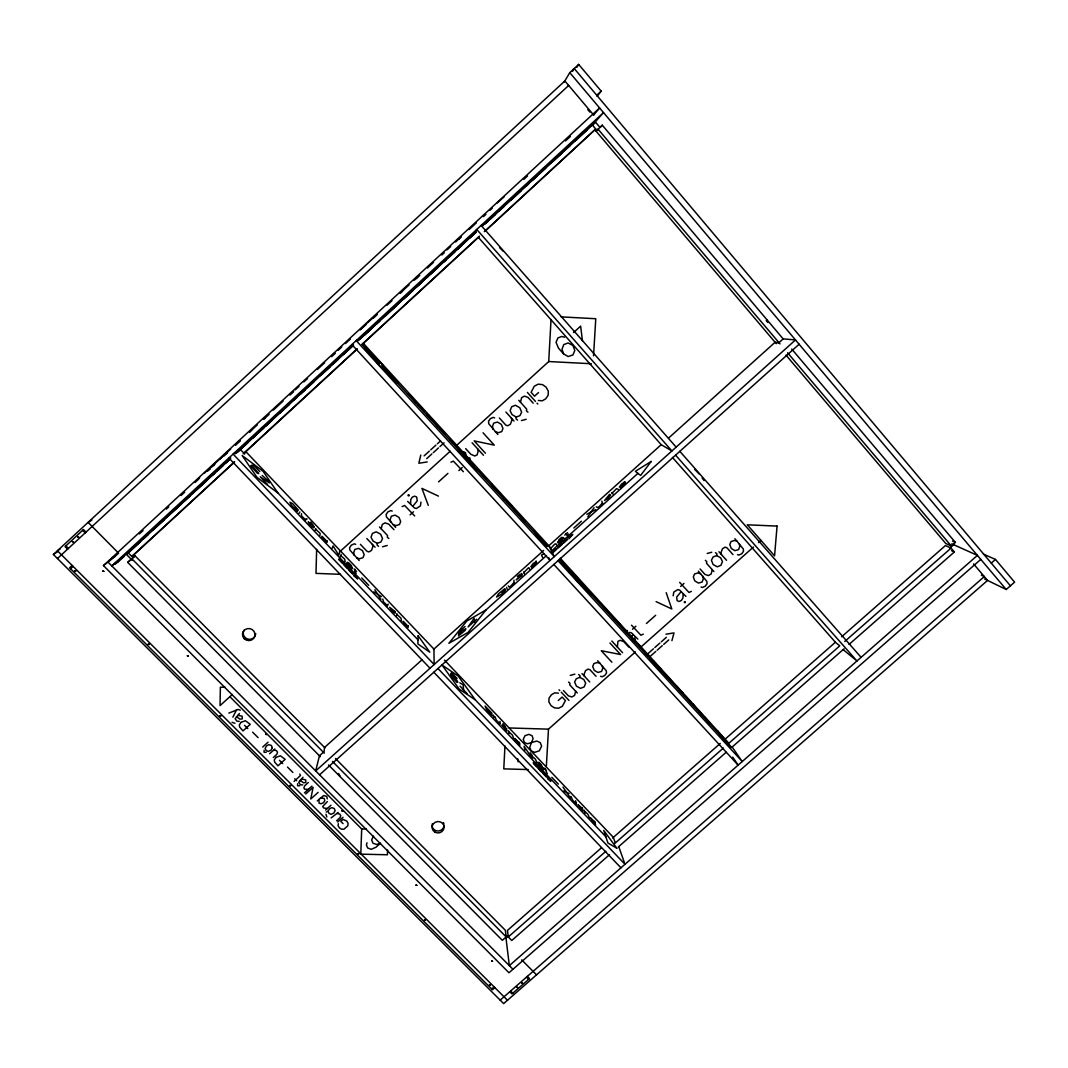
<?xml version="1.0" encoding="UTF-8"?>
<svg xmlns="http://www.w3.org/2000/svg" width="1068" height="1068" viewBox="0 0 1068 1068"><rect width="100%" height="100%" fill="white"/><g stroke="black" fill="none" stroke-linecap="round" stroke-linejoin="round"><path stroke-width="1.5" d="M264.103 750.217L264.076 752.286L266.212 752.326M297.612 783.725L297.585 785.768L299.694 785.808M316.649 549.406L315.981 573.382L340.478 574.33M410.606 503.856L410.726 499.677L412.235 497.194L414.584 496.166L416.667 497.007L417.241 500.812L412.849 506.272M229.874 696.696L361.678 828.942L360.797 854.16L387.404 854.76L387.591 850.048M424.183 411.661L424.837 411.447M504.977 745.918L503.776 768.88L528.219 769.561M456.356 445.623L548.725 361.545L551.035 319.572M546.322 766.784L548.485 729.15L635.46 651.88M634.859 640.787L635.1 636.795M593.541 355.764L595.77 318.731L561.114 316.876M683.16 594.048L682.906 598.08L681.371 600.456L679.088 601.471L677.112 600.67L676.685 597.012L681.077 591.725M408.083 625.661L407.642 627.877L403.183 623.271M338.316 823.695L338.142 825.911L339.344 827.82L341.533 829.182L344.016 829.209L347.848 825.791L348.075 823.335L346.833 821.132L343.122 819.396L340.839 821.439L343.055 823.655M401.368 620.748L400.994 618.185L396.775 614.367M419.417 405.72L424.196 411.514M396.629 615.782L396.855 613.713M417.788 404.679L417.895 403.837M377.284 543.358L373.052 541.049L371.01 537.244L372.465 533.373L376.203 531.837L380.595 534.187L382.558 538.566L380.929 541.93L377.284 543.358L377.057 545.067L378.606 546.349M387.257 605.957L388.205 604.114M516.271 417.067L512.093 414.664L510.103 410.753L511.625 406.801L515.39 405.253L519.756 407.696L521.638 412.195L519.956 415.626L516.271 417.067L516.031 418.803L517.553 420.124M579.804 677.366L583.822 679.555L585.678 683.173L584.196 686.871L580.565 688.366L576.4 686.15L574.611 681.985L576.253 678.767L579.804 677.366L580.058 675.737L578.602 674.522M382.798 599.028L383.492 601.871L387.324 605.529M716.681 555.56L720.66 557.83L722.462 561.541L720.913 565.319L717.255 566.828L713.117 564.545L711.408 560.259L713.104 556.975L716.681 555.56L716.962 553.891L715.52 552.637M466.048 456.45L465.501 452.618L463.419 451.751M381.236 528.847L382.277 524.455L385.094 522.853L388.712 524.108L393.959 529.688M420.792 455.035L418.843 463.245L427.187 461.95M520.49 402.236L521.598 397.737L524.455 396.108L528.059 397.429L533.212 403.17M575.665 691.236L574.557 695.428L571.821 696.977L568.363 695.802L563.437 690.542M367.005 842.799L366.417 844.988L367.672 847.979L371.237 849.327L375.976 847.244L380.555 843.173L376.75 844.494L372.972 843.253L371.597 839.889L373.56 836.151M671.905 640.666L674.015 632.897L666.005 634.192M712.289 569.738L711.128 574.01L708.351 575.585L704.92 574.37L700.074 568.95M318.851 799.478L319.078 803.136L320.947 803.777L323.444 802.789L324.819 800.559L324.138 798.383L320.4 798.103M355.297 569.458L354.79 571.727L356.165 573.316M326.207 812.054L328.05 811.279L328.971 813.362L331.053 814.283L333.75 813.135L335.165 810.599L334.191 808.463L331.788 807.648L329.451 808.836L328.05 811.279M331.133 817.901L338.169 812.454M345.111 561.768L344.71 559.125L340.759 555.614M340.345 556.762L341.186 554.412M327.289 798.864L326.741 796.354L323.684 795.553L317.263 800.92M339.637 552.823L338.783 555.133L333.069 545.948L332.161 548.191M327.395 541.035L326.301 542.597L321.695 537.845M319.973 535.415L320.12 533.359L315.634 529.261M232.877 717.149L236.415 710.087M315.1 530.302L315.874 528.78M305.448 520.183L306.276 518.768L307.103 519.035M475.126 232.21L476.755 229.446L671.905 450.95L661.199 444.689L478.384 237.39L478.891 236.669M563.957 82.45L569.778 72.651L578.682 64.4L601.191 91.14L597.105 96.334M625.167 482.322L622.871 485.206L619.347 487.168L621.429 484.178L624.78 481.975M239.432 713.517L235.12 718.697L236.802 721.087L239.219 721.381M572.515 71.369L574.224 68.526L1010.408 585.825M303.032 777.25L298.733 782.35L300.375 784.686L302.751 784.967M576.96 67.231L578.682 64.4M612.164 493.189L616.45 488.703L618.292 489.318M568.096 86.388L568.67 85.467L57.458 558.537M301.403 513.655L301.59 516.004L305.635 519.876M557.723 541.876L562.222 537.511L563.984 538.139M298.96 513.374L299.841 511.986M550.808 548.338L554.679 544.199L555.987 543.799L556.548 544.827M536.496 562.035L534.027 565.065L530.836 566.734L533.186 563.517L536.283 561.528M523.841 572.595L528.246 568.002L528.954 567.709L529.501 569.137M587.814 516.712L594.102 507.714M347.073 350.504L348.689 349.062M558.804 539.994L561.728 537.364M563.41 537.898L558.017 542.931L563.156 537.471M402.142 506.579L404.598 505.458L414.664 515.964M450.91 462.23L453.366 461.109L463.379 471.722M486.02 609.908L468.118 632.389L448.88 643.296L466.756 621.055L486.02 609.908L546.536 555.507M643.296 634.138L640.907 635.22L631.508 625.194M691.383 591.378L688.994 592.473L679.635 582.354M609.334 495.245L610.696 494.925L608.4 498.222L604.541 500.465L609.668 494.324M369.475 329.905L370.983 328.517M631.255 636.595L633.004 634.499M521.157 574.517L522.279 574.41L521.825 575.652L516.191 579.897L521.651 573.463M593.568 115.09L599.602 107.961L103.462 565.586L508.969 972.761L980.798 559.392M568.95 538.819L572.795 534.387L568.189 537.578M602.392 503.095C600.937 504.163 598.187 509.409 596.264 506.779M513.895 582.661C512.8 583.462 508.969 589.456 508.275 585.891M485.873 230.501L595.717 128.988L591.939 124.529L580.284 135.676M593.608 123.781L603.513 112.594L111.806 565.906L128.2 552.65M776.276 343.669L596.077 131.204L602.285 125.196L783.138 338.876L795.486 339.931L315.701 770.936L319.425 755.797L324.058 751.645L324.525 747.453L422.314 659.517M360.904 337.755L359.529 339.023L360.957 337.728L360.063 338.596M600.296 127.306L602.285 125.196M336.607 360.076C341.066 356.031 335.138 361.491 337.501 359.208M349.863 347.981C347.394 350.171 352.32 345.752 349.77 348.008M372.745 326.888L371.37 328.116L372.959 326.688M338.583 358.247L337.688 359.102M333.937 362.533L336.006 360.624L334.538 362.065M377.178 361.611L377.845 360.944L371.264 354.75L379.38 363.614M352.347 345.672L351.065 346.873M376.523 323.377L375.669 324.098M199.689 477.756L194.923 482.402L198.635 479.105M204.442 473.111L230.701 449.067M235.734 445.009L240.26 440.59L235.481 444.835M367.259 331.974L368.941 330.332M568.51 534.04L566.921 535.308L565.666 533.546M374.147 316.876L377.164 314.005M361.545 337.074L362.559 336.113L361.451 337.114M207.459 470.521L211.584 466.703M211.491 467.157L214.201 464.62M359.662 338.89L360.45 338.169M973.589 563.917L987.553 580.418L503.655 1003.6L53.4 554.492L564.852 80.954L593.648 114.997M72.143 565.439L69.607 567.789L492.481 989.782L494.898 987.673M70.528 568.71L73.065 566.36M596.758 95.239L601.191 91.14M219.674 459.213L226.963 452.485M360.61 329.158L365.99 324.312M367.272 323.017L372.639 318.184M252.502 429.309L257.388 424.797M263.502 419.15L265.959 416.894M273.288 410.125L283.073 401.101M295.315 389.82L298.987 386.429M303.873 381.917L307.544 378.539M317.329 369.501L324.672 362.733M338.129 350.331L341.8 346.94M345.471 343.562L350.371 339.037M360.156 330.012L366.271 324.378M387.07 305.194L391.956 300.682M402.97 290.523L409.084 284.889M413.983 280.363L417.655 276.986M427.44 267.961L433.555 262.314M447.011 249.899L450.683 246.521M455.569 242.009L459.24 238.618M469.026 229.593L476.368 222.825M489.825 210.409L492.281 208.153M115.024 556.428L118.575 553.157L88.083 522.385L91.875 520.009M139.387 533.96L143.059 530.569M166.328 509.116L168.771 506.859M181.026 495.565L184.697 492.174M207.953 470.721L210.409 468.465M223.879 456.036L227.551 452.645M249.592 432.326L252.035 430.057M266.733 416.507L269.176 414.25M289.989 395.053L293.673 391.662M331.627 356.659L335.299 353.268M373.253 318.264L376.924 314.873M400.193 293.42L402.636 291.163M416.106 278.735L419.777 275.357M441.818 255.025L444.275 252.769M458.96 239.219L461.416 236.963M483.457 216.63L485.9 214.374M523.854 179.357L527.539 175.98M565.493 140.963L570.392 136.45M114.97 564.345L118.575 561.034M234.439 462.15L135.102 553.678L131.764 556.441L127.773 552.41L230.648 457.571M235.547 453.059L353.121 344.67M357.753 340.599L475.594 231.783M481.721 226.136L591.939 124.529M140.936 540.662L127.773 552.41M143.392 538.405L208.247 478.611M211.918 475.233L230.274 458.305M235.174 453.793L249.859 440.256M252.302 438L317.169 378.219M319.612 375.963L352.654 345.498M362.439 336.473L426.079 277.813M428.535 275.557L468.919 238.324M471.362 236.068L476.261 231.556M482.376 225.922L535.001 177.408M537.444 175.152L577.828 137.932M117.44 562.569L124.235 556.308M236.682 452.845L353.521 345.084M358.434 340.558L386.603 314.593M387.297 314.005L428.241 276.212M430.15 274.503L476.021 232.17M484.592 224.267L595.477 122.112L599.775 127.199M127.653 553.478L139.908 542.184M143.593 538.793L148.492 534.267M153.392 529.741L164.432 519.569M171.788 512.787L181.6 503.749M184.056 501.493L190.184 495.846M196.312 490.185L206.124 481.147M212.252 475.5L214.708 473.231M217.151 470.975L223.292 465.328M225.735 463.058L230.648 458.546L126.465 554.439L132.339 560.366M238.004 451.764L247.816 442.726M252.716 438.2L256.387 434.809M258.843 432.553L263.743 428.028M266.199 425.772L272.327 420.111M279.683 413.329L289.495 404.291M294.408 399.766L296.851 397.51M300.535 394.119L305.435 389.593M307.891 387.337L314.019 381.69M321.375 374.908L329.959 366.991M334.871 362.479L338.543 359.088M343.442 354.563L353.254 345.525M364.295 335.352L371.651 328.57M376.55 324.045L380.235 320.654M385.134 316.141L396.175 305.969M403.53 299.187L413.343 290.136M417.014 286.745L421.927 282.232M426.826 277.707L437.867 267.534M443.994 261.887L446.437 259.631M448.894 257.361L455.021 251.714M457.478 249.458L462.377 244.932M469.746 238.151L475.874 232.504M485.686 223.452L488.129 221.196M490.586 218.94L495.485 214.414M499.17 211.023L504.069 206.511M511.425 199.729L521.237 190.678M526.137 186.166L528.593 183.896M532.278 180.505L537.177 175.993M539.634 173.724L545.761 168.077M553.117 161.295L561.701 153.378M567.829 147.731L570.285 145.475M575.185 140.949L587.453 129.655M592.353 125.13L594.809 122.873M131.764 556.441L234.6 461.71M243.17 453.807L357.006 348.916M361.905 344.403L479.425 236.135M484.325 231.623L595.717 128.988M245.48 451.978L357.099 349.143M361.999 344.63L478.517 237.27M320.307 756.678L127.719 562.382L135.089 555.867L324.926 747.854M135.089 555.867L127.719 562.382M596.077 131.204L598.187 129.255M212.532 466.209L214.601 464.326M424.116 455.862L429.309 451.137M430.751 449.828L435.931 445.102M437.373 443.794L440.483 440.95M426.693 458.653L431.886 453.94M433.314 452.632L438.507 447.906M439.949 446.584L444.101 442.806M573.569 332.589L580.645 326.141L582.447 340.866M339.357 552.116L450.202 451.23M408.15 495.779L409.057 494.951M438.548 481.908L447.919 473.378M538.539 392.557L534.561 396.175L531.103 392.316L534.32 386.175L538.219 384.16L542.504 384.627L546.068 387.11L548.325 391.142L548.151 395.28L545.668 398.858L542.25 400.82L538.392 400.447M410.112 514.856L413.503 511.772M458.839 470.587L462.244 467.49M232.33 694.467L220.061 705.601L220.368 687.165L225.201 687.311M374.12 325.62L373.373 326.287M262.728 747.026L268.068 742.207M269.603 753.741L274.863 749.015M273.341 757.479L276.772 754.395L277.52 752.273L276.478 750.63L273.715 750.043M263.622 419.324L265.705 417.454M433.461 649.504L543.625 550.434M548.578 545.975L661.212 444.689M668.648 438L775.101 342.267L778.505 342.601L778.265 343.282L783.151 338.903M564.772 535.121L567.509 532.652M501.987 592.38L505.137 589.549L505.364 590.364L501.64 594.168L496.54 597.065L498.529 593.835L504.897 588.642M573.836 528.006L581.406 521.197M465.061 626.515L459.387 631.615L458.479 634.445L461.91 630.934L465.862 628.745L465.034 630.467L458.439 635.954M294.087 781.416L300.482 775.515L299.774 774.1M561.007 541.569L561.755 540.902M551.475 551.075L637.943 473.364M476.662 619.253L468.078 626.956L474.125 618.372L474.699 622.31M552.249 552.463L556.481 548.658M557.656 547.617L561.875 543.812M563.05 542.758L567.282 538.953M552.516 552.997L556.762 549.192M557.923 548.138L562.168 544.32M563.343 543.265L567.575 539.46M308.292 782.51L304.874 785.581L303.873 787.85L304.607 789.212L308.278 789.426M319.559 774.821L799.118 344.23M304.433 792.883L311.923 786.155M305.715 793.965L313.111 787.343L310.748 798.997L318.13 792.376M373.773 316.929L377.017 314.032M327.315 801.574L322.696 806.527L323.671 807.995L327.342 808.503M325.633 810.038L330.973 805.245M336.62 820.771L340.011 817.728L340.772 815.645L339.757 814.043L337.047 813.469M337.702 822.026L343.002 817.287M632.51 629.226L635.861 626.235M680.623 586.412L683.987 583.408M558.284 700.475L562.115 697.07L565.426 700.595L562.315 706.308L558.577 708.231L554.452 707.857L551.048 705.628L548.872 701.93L549.045 698.098L551.435 694.734L554.719 692.865L558.444 693.145M646.42 623.498L655.659 615.288M684.348 602.606L685.255 601.805M640.44 647.462L753.501 547.016M758.48 542.597L760.963 540.381M648.343 653.309L653.416 648.81M654.817 647.555L659.89 643.056M661.306 641.815L666.379 637.302M650.732 655.912L655.805 651.413M657.207 650.172L662.28 645.659M663.682 644.418L668.755 639.919M366.965 332.161L369.101 330.279M497.007 203.107L504.096 196.886M601.324 847.925L507.46 930.402L508.288 936.97L511.772 940.494L609.574 854.64M612.591 838.033L720.219 743.462M725.225 739.069L835.35 642.295L839.261 645.392M841.611 636.795L945.474 545.534L951.081 548.098L954.365 551.969L849.047 644.418M335.472 758.52L505.391 930.361L506.192 936.93L502.32 940.321L328.53 764.982M785.995 355.123L945.701 543.425L951.294 545.962L955.366 542.397L791.748 349.062M506.032 937.811L508.528 935.608M949.732 548.111L953.484 544.8M508.288 936.97L605.85 851.289M614.607 843.6L723.423 748.027M728.429 743.635L839.755 645.86M844.761 641.467L951.081 548.098M618.345 846.937L726.173 752.286M732.448 746.786L844.027 648.823M491.694 988.995L494.11 986.885M991.264 563.116L995.469 559.445L1014.6 582.167L1006.216 589.496L984.603 578.99M500.198 1000.142L984.309 576.587L981.372 575.171M207.699 470.814L209.969 468.852M213.56 464.954L215.389 463.379M103.462 565.586L115.13 556.415M111.486 558.724L115.317 555.707M517.299 576.36L519.969 574.397M53.4 554.492L57.579 551.769M60.195 548.965L57.432 550.754L507.487 1000.249M586.839 514.242L595.69 509.636M362.693 343.722L363.36 343.375L548.818 545.761L554.292 556.602L356.191 340.599L358.714 339.517M544.239 553.691L541.503 555.053L542.571 557.389M601.831 501.159L602.646 503.375M620.722 487.782L625.648 483.283L624.38 481.628M228.846 713.117L238.111 709.406L240.3 710.22M513.948 580.178L514.015 583.061M531.744 567.762L536.63 563.303L536.069 561.02M570.259 675.39L574.838 674.148M707.163 553.478L711.769 552.236M382.518 546.763L387.23 545.494M521.464 420.578L526.204 419.31M301.55 778.986L305.675 779.894L305.835 782.457L303.499 782.804L300.081 780.294M237.937 715.28L242.129 716.214L242.316 718.831L239.953 719.178L236.455 716.615M361.678 828.942L366.377 829.062M625.194 630.561L627.463 630.614M509.196 727.962L548.485 729.15M548.725 361.545L591.405 363.734M595.21 823.228L590.35 817.768L594.903 822.267M629.679 632.389L631.508 632.857L637.876 639.118M600.016 663.268L597.186 662.52L593.915 663.562L592.713 666.459L594.249 670.33L597.893 672.453L601.551 671.438L602.726 668.328L602.245 665.671M356.699 557.923L359.649 558.724L363.027 557.656L364.175 554.639L362.479 550.607L358.608 548.365L354.83 549.406L353.708 552.637L354.296 555.4M584.329 811.066L587.947 814.27L589.456 817.941M393.171 524.775L396.121 525.576L399.499 524.508L400.674 521.491L398.978 517.419L395.133 515.15L391.342 516.191L390.207 519.448L390.781 522.239M700.661 573.73L697.831 572.955L694.547 573.997L693.319 576.947L694.801 580.885L698.419 583.075L702.09 582.047L703.305 578.896L702.851 576.186M564.585 337.234L561.808 336.46L557.91 337.942L556.028 342.307L558.524 348.195L563.57 353.895L568.136 356.538L572.942 354.963L574.824 350.451L572.849 345.458L568.149 342.961L563.77 344.577L562.022 349.196L563.57 353.895M737.147 541.262L734.33 540.475L731.033 541.529L729.791 544.493L731.26 548.458L734.864 550.661L738.549 549.633L739.777 546.469L739.336 543.745M495.418 431.832L498.369 432.674L501.76 431.606L502.961 428.535L501.333 424.396L497.501 422.06L493.696 423.102L492.522 426.412L493.069 429.243M568.536 682.078L570.005 683.293L569.751 684.922L577.294 692.999M538.032 762.272L541.917 766.036L543.385 769.641M388.859 538.526L387.31 537.244L387.537 535.535L379.487 526.991M705.321 560.313L706.776 561.568L706.495 563.236L713.905 571.54M527.952 412.181L526.431 410.86L526.671 409.124L518.768 400.313M532.078 756.251L535.428 759.148L536.99 762.939M232.076 722.302L234.96 723.263M519.662 744.009L514.749 738.495L519.489 743.181M600.59 676.298L601.965 676.778L604.795 675.47L606.504 673.027L606.304 670.771L597.706 660.785M355.671 544.333L354.229 543.826L351.319 545.161L349.61 547.71L349.904 550.073L359.168 560.513M392.21 511.091L390.768 510.584L387.844 511.919L386.135 514.482L386.416 516.859L395.627 527.392M701.075 586.986L702.45 587.48L705.294 586.172L707.029 583.689L706.856 581.393L698.379 571.193M737.507 554.599L738.869 555.106L741.726 553.785L743.488 551.302L743.315 548.992L734.891 538.713M494.631 417.908L493.189 417.388L490.252 418.736L488.503 421.339L488.757 423.756L497.848 434.516M508.648 731.687L512.506 735.144L513.561 738.375M262.154 475.407L268.669 481.281L269.43 482.856L260.218 476.809L267.507 484.445M983.414 554.105L995.469 559.445M952.549 541.142L955.366 542.397M951.775 543.866L977.42 555.387L509.343 965.646L505.685 935.541M951.548 550.674L954.365 551.969M438.454 496.113L421.927 488.396L428.268 505.351M656.112 601.644L671.812 608.974L666.192 592.673M563.73 790.974L569.124 793.524M407.989 626.916L402.996 621.296L408.029 626.289M347.287 562.222L351.626 566.454L351.973 568.964M326.982 541.97L324.205 539.847L321.922 536.283L327.195 541.503M407.642 501.399L414.451 507.981L416.36 508.501L420.432 505.912L420.952 502.08M383.372 368.367L388.939 373.039L381.89 365.349M685.923 596.398L679.595 590.07L677.766 589.589L673.774 592.099L673.147 595.811M373.8 591.846L381.423 596.611M542.904 768.426L538.272 763.754L542.691 767.598M538.98 762.418L541.503 765.062M475.287 699.847L459.213 689.114L442.005 664.977L458.199 676.057L475.287 699.847L605.81 836.671M459.787 682.799L463.111 684.802L463.565 689.848M709.459 722.635L704.546 717.162L708.925 721.861M581.967 808.129L582.874 810.692L577.908 804.711L582.554 808.529L582.26 807.862M351.879 568.123L346.806 562.996L352.026 567.642M348.809 562.929L351.505 565.76M506.325 728.79L506.873 731.019L501.947 725.052L506.753 728.67M698.485 710.42L704.052 716.975M277.92 492.989L256.988 477.369L242.182 455.529L263.128 471.375L277.92 492.989L417.989 639.799M652.788 660.491L658.676 667.473M394.506 611.523L395.227 613.139L392.45 611.403L389.66 607.305L395.16 611.604M576.546 578.002L584.236 587.08L577.374 579.644M576.079 803.456L572.702 800.252L570.939 796.354M547.55 778.799L550.861 781.375L546.936 776.383M646.994 654.243L652.374 660.598M635.033 641.441L630.067 635.901L634.632 640.8M313.405 526.457L313.925 527.886L310.801 525.79L308.198 521.878L314.206 526.711M499.917 723.597L496.353 720.206L495.018 716.735M623.912 629.065L629.292 635.42M353.588 575.625L357.687 578.976L354.002 574.197M843.133 649.611L856.95 660.985L675.59 455.142M678.714 689.341L682.946 692.958M524.989 521.384L519.929 515.751L524.802 520.97M513.668 508.782L518.741 514.803M464.807 455.382L470.054 461.696M458.439 448.533L463.285 454.327M445.142 434.276L440.029 428.575L445.116 434.022M433.675 421.5L438.507 427.293M491.56 485.152L497.955 491.12M653.429 660.905L655.899 663.615M657.941 666.445L653.442 661.599L657.528 665.805M592.126 595.383L578.402 582.367L559.338 559.619L573.249 572.915L592.126 595.383L720.713 735.652M469.706 461.082L464.767 455.756L469.626 460.789M465.995 456.41L468.652 459.307M621.456 626.235C625.781 632.256 610.375 614.113 621.683 626.302M397.63 383.212L379.14 365.082L362.386 344.777L380.942 363.08L397.63 383.212L535.669 533.813M547.27 773.699L544.88 768.346M511.265 506.005L512.266 507.38L506.793 501.399L511.706 506.299M664.429 675.296L667.38 678.22L663.215 673.387M690.716 702.277L685.055 695.562M499.597 247.629L503.108 251.127M431.312 418.776L432.139 419.964L426.492 413.797L431.913 419.243M615.675 620.415L610.255 613.94M294.728 778.772L296.677 780.708M252.635 732.181L258.082 737.628M287.506 767.078L292.872 772.458M65.869 545.855L68.419 548.405M510.597 991.037L512.774 993.213M244.519 725.332L247.776 728.59M279.482 760.323L282.7 763.54M67.591 549.179L65.041 546.629L83.478 529.554L86.014 532.118M509.81 991.731L511.986 993.908L529.474 978.622L527.298 976.432M611.764 492.789L613.019 494.057M82.636 530.329L85.186 532.892M526.497 977.127L528.673 979.316M107.641 561.728L512.947 969.263M473.351 466.89L477.062 470.641L473.111 466.035M504.723 499.357L499.664 493.282M131.751 558.657L324.258 753.127M332.468 761.431L506.192 936.93M521.691 959.865L536.536 974.844M694.641 469.373L699.3 474.112M338.97 558.991L342.881 563.09M343.963 564.224L347.861 568.309M348.942 569.444L352.841 573.529M533.226 762.539L536.87 766.343M537.871 767.411L541.503 771.216M542.517 772.271L546.149 776.062M460.054 686.177L467.09 693.546M338.77 559.539L342.694 563.637M343.776 564.785L347.687 568.87M348.769 570.005L352.667 574.103M533.439 763.486L537.097 767.305M538.098 768.359L541.743 772.177M542.758 773.232L546.389 777.05M437.96 668.515L624.994 864.292L618.746 846.59M228.859 457.998L430.017 668.248M433.822 672.226L620.949 867.83M444.475 660.117L613.352 837.352L615.075 842.292M354.029 568.87L356.538 571.514M544.093 768.239L546.442 770.695M294.968 507.727L297.558 511.452L291.497 505.338L289.922 502.24L292.659 503.682L298.373 510.197M489.464 711.702L492.428 715.774L486.901 710.22L485.046 706.041L492.041 713.344M361.758 577.988L368.674 585.251M551.849 777.33L558.31 784.112M259.778 471.589L253.877 465.394L251.634 465.207L258.736 473.645L257.241 473.124L250.646 465.741M457.077 678.474L451.59 672.72L450.683 673.841L456.837 680.289L457.812 682.278L456.997 682.425L450.616 675.283M348.795 566.374L349.49 567.095M540.822 767.665L541.463 768.333M360.397 544.346L367.045 551.355L368.967 551.902L371.517 550.354L372.865 546.669L372.452 544.453M366.818 538.512L375.095 547.243M559.018 689.808L559.752 690.582M561.274 692.211L568.964 700.408M474.165 466.169L472.296 463.192M662.494 671.625L659.143 667.073M408.15 494.884L409.044 495.846M596.064 676.311L589.87 669.636L588.027 669.129L585.531 670.624L584.129 674.175L584.49 676.284M582.007 673.628L589.736 681.931M611.897 662.227L601.271 650.719L620.561 654.537L609.935 643.003M611.831 641.027L622.591 652.722M471.295 462.337L473.778 465.047M658.622 666.726L660.932 669.249M413.356 399.379L416.253 402.863L408.31 393.812L416.333 402.276M479.265 471.362L486.087 478.811M605.049 608.533L608.306 612.378L600.336 603.06L607.225 610.562M666.592 675.737L672.96 682.679M573.382 574.21C553.131 552.49 589.816 593.408 568.269 569.765M467.17 458.786L467.851 459.534M656.379 665.204L657.02 665.898M458.492 450.255L462.337 454.461M463.405 455.622L467.25 459.814M468.318 460.976L472.163 465.167M649.891 659.023L653.469 662.934M654.47 664.016L658.048 667.927M659.036 669.009L662.614 672.907M458.559 450.562L462.417 454.781M463.485 455.943L467.343 460.148M468.398 461.309L472.256 465.501M650.359 659.757L653.95 663.682M654.938 664.763L658.529 668.675M659.517 669.756L663.108 673.668M558.043 560.7L742.233 761.537L732.181 747.013M351.893 344.564L550.087 560.38L548.765 557.63M553.838 564.465L738.135 765.129L732.728 757.145M628.852 647.155L623.966 641.828L620.228 640.253L617.931 641.347L617.357 647.034M465.661 448.613L470.868 454.3L474.779 455.996L477.142 454.861L478.117 451.377L477.636 448.867M560.273 558.27L728.416 742.754M485.406 453.206L474.165 440.884L494.284 445.142L483.056 432.794M472.083 442.779L483.484 455.262M499.357 417.962L505.898 425.184L507.807 425.758L510.397 424.196L511.799 420.418L511.425 418.149M684.388 601.738L685.229 602.659M505.885 412.021L514.015 421.032M527.418 392.45L535.455 401.421M537.044 403.183L537.805 404.038M718.951 551.755L726.547 560.299M732.968 554.586L726.881 547.724L725.052 547.176L722.529 548.698L721.074 552.33L721.381 554.492M672.453 457.438L835.416 642.242M481.134 225.428L676.164 447.132M679.849 451.323L861.102 657.341M617.611 621.549L620.054 624.353M428.121 414.784L430.497 417.508M587.8 109.657L589.87 112.113M766.223 320.453L767.759 322.269M598.013 129.135L780.04 343.909M787.583 352.8L951.294 545.962M569.778 72.651L1006.216 589.496M676.872 686.337L685.296 696.523M502.961 723.73L505.298 726.587M689.514 700.234L691.089 702.837M706.242 719.565L710.273 723.944L708.378 721.047M491.454 484.018L498.623 492.869M310.721 522.052L312.977 524.842M614.968 618.906L615.942 620.868M631.402 637.916L635.567 642.442L634.232 640.146M504.777 498.676L504.83 499.637M520.743 517.192L525.096 521.932L524.615 520.543M440.43 429.576L445.169 434.516L445.076 433.768M702.117 477.943L704.012 480.507M562.969 787.063L570.419 797.983M697.911 709.579L699.687 712.222M575.665 800.746L576.293 804.151M591.472 820.651L595.584 824.91L594.582 821.265M374.815 589.683L380.956 599.348M645.966 652.601L647.982 655.819M644.578 651.106L646.554 654.257L638.544 644.525L640.466 647.622M500.011 721.394L500.024 724.184M515.497 741.018L519.756 745.411L519.315 742.327M338.543 773.499L340.065 776.009M623.498 628.385L624.807 630.52M608.787 612.338L609.988 614.367M766.797 320.026L768.052 322.376M550.22 547.176L551.382 549.473M513.481 508.341L514.055 509.703M523.627 572.021L524.281 573.823M584.009 810.011L585.024 813.309M325.98 814.297L326.808 817.007M506.606 587.347L507.126 589.242M531.597 754.155L532.545 758.28M530.169 752.7L531.09 756.758L524.054 746.278L524.922 750.283M458.305 447.839L458.586 449.187M456.784 446.21L457.051 447.505L450.322 439.148L450.522 440.39M469.746 457.731L470.08 459.387M508.488 730.792L509.009 733.609M493.549 715.16L493.977 717.843M517.633 758.667L518.073 761.804M433.661 421.259L433.701 422.034M255.706 633.538A6.261 6.021 12.2 0 1 247.709 639.078A6.261 6.021 12.2 0 1 244.091 630.12M444.034 825.471A5.994 5.674 -8.8 0 1 437.012 830.931A5.994 5.674 -8.8 0 1 432.34 823.708M443.353 822.614A5.994 5.674 -8.8 0 1 443.887 823.989M418.135 635.78L417.855 643.924L429.79 652.161L418.135 635.78M777.063 526.083L774.567 555.867L747.28 524.815L777.063 526.083M72.45 541.636L73.398 541.917L72.45 541.636M77.657 536.83L78.605 537.111L77.657 536.83M74.787 570.846L75.735 571.126L74.787 570.846M102.875 571.033L103.81 571.313L102.875 571.033M148.265 644.191L149.186 644.471L148.265 644.191M187.367 655.805L188.288 656.072L187.367 655.805M219.901 715.72L220.809 715.974L219.901 715.72M265.665 734.33L266.559 734.584L265.705 734.223M289.788 785.474L290.683 785.728L289.788 785.474M341.84 810.745L342.721 810.986L341.84 810.745M357.967 853.546L358.848 853.786L357.967 853.546M415.973 885.118L416.84 885.359L415.973 885.118M424.517 919.989L425.384 920.215L424.517 919.989M491.667 961.04L492.522 961.267L491.667 961.04M489.491 984.843L490.332 985.07L489.491 984.843M516.738 987.219L517.593 987.446L516.738 987.219M521.678 982.907L522.519 983.134L521.678 982.907M531.477 742.594L529.741 747.293L531.09 750.777L534.574 752.366L539.313 750.831L541.61 746.118L540.248 742.647L536.79 741.045L527.445 743.782L524.455 742.514L523.24 739.363L524.949 735.732L528.9 734.33L532.078 735.732L533.106 738.749L531.477 742.594M272.367 747.68L270.938 750.257L268.215 751.418L266.092 750.47L265.144 748.334L266.559 745.865L268.909 744.65L271.352 745.491L272.367 747.68M240.968 722.369L239.312 724.918L239.646 727.041L243.01 730.899L250.246 724.344L245.426 720.74L240.968 722.369M275.971 757.399L274.316 759.922L274.623 762.018L277.947 765.836L285.169 759.335L280.39 755.784L275.971 757.399M651.213 461.429L640.6 475.46L635.34 471.308L651.213 461.429M344.176 353.188L346.312 351.252L344.176 353.188M335.913 360.584L331.627 364.695L341.039 356.004L335.913 360.584M382.558 317.743L379.073 320.827L382.558 317.743M692.424 703.665L697.444 709.659L692.424 703.665M244.679 453.78L239.806 449.134L233.091 454.087L434.155 664.536L433.942 649.064L245.84 451.644L244.011 453.072L244.679 453.78M616.81 848.192L607.932 843.026L603.74 830.463L616.81 848.192M731.553 747.48L724.251 740.832L717.269 730.605L731.553 747.48M547.297 546.482L537.004 536.63L534.374 531.05L547.297 546.482M244.225 638.677A6.288 6.034 12.2 0 0 254.785 636.341A6.288 6.034 12.2 0 0 247.255 628.665A6.288 6.034 12.2 0 0 244.225 638.677M434.85 832.105A6.021 5.7 -8.8 0 0 444.088 827.393A6.021 5.7 -8.8 0 0 435.303 822.226A6.021 5.7 -8.8 0 0 434.85 832.105"/></g></svg>
